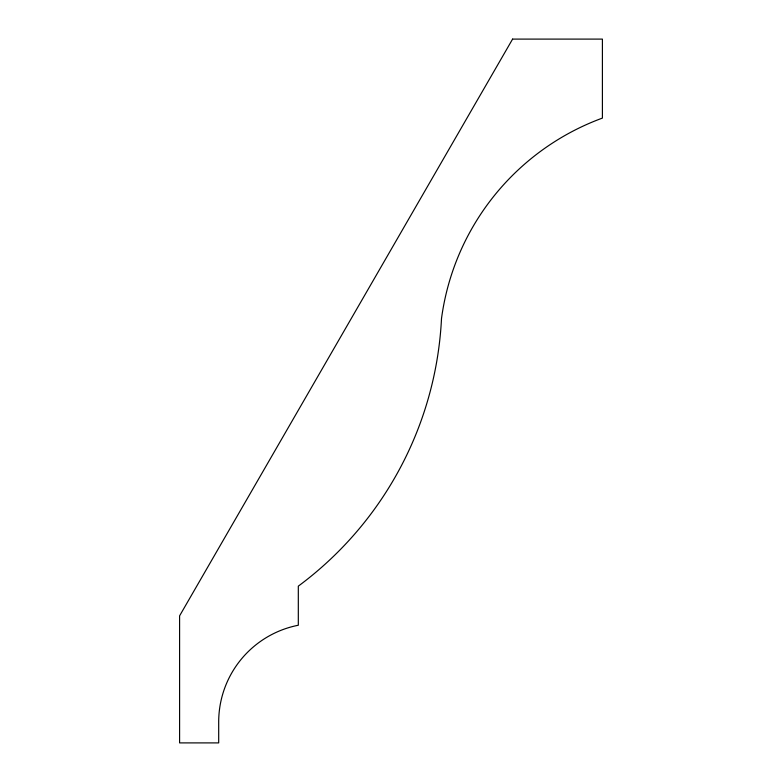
<?xml version="1.0" encoding="UTF-8"?>
<svg xmlns="http://www.w3.org/2000/svg" width="782" height="782" viewBox="0 0 782 782"><rect width="100%" height="100%" fill="white"/><g stroke="black" fill="none" stroke-linecap="round" stroke-linejoin="round"><path stroke-width="1.17" d="M512.591 39.1L179.596 615.854L179.596 742.9L218.696 742.9L218.696 722.646A98.591 98.591 0 0 1 298.313 625.238L298.313 586.148A354.979 354.979 0 0 0 441.498 318.597A248.774 248.774 0 0 1 602.404 118.092L602.404 39.1L512.591 39.1"/></g></svg>
